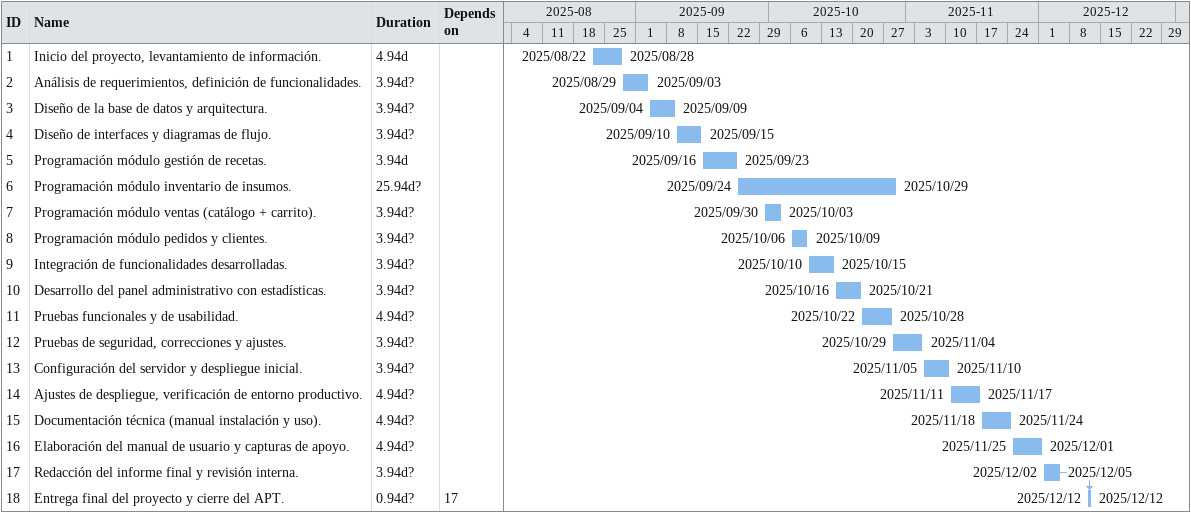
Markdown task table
| ID | Task | Duration | Start | Finish | Predecessors |
|---|---|---|---|---|---|
| 1 | Inicio del proyecto, levantamiento de información. | 4.94d | 2025-08-22 | 2025-08-28 |  |
| 2 | Análisis de requerimientos, definición de funcionalidades. | 3.94d? | 2025-08-29 | 2025-09-03 |  |
| 3 | Diseño de la base de datos y arquitectura. | 3.94d? | 2025-09-04 | 2025-09-09 |  |
| 4 | Diseño de interfaces y diagramas de flujo. | 3.94d? | 2025-09-10 | 2025-09-15 |  |
| 5 | Programación módulo gestión de recetas. | 3.94d | 2025-09-16 | 2025-09-23 |  |
| 6 | Programación módulo inventario de insumos. | 25.94d? | 2025-09-24 | 2025-10-29 |  |
| 7 | Programación módulo ventas (catálogo + carrito). | 3.94d? | 2025-09-30 | 2025-10-03 |  |
| 8 | Programación módulo pedidos y clientes. | 3.94d? | 2025-10-06 | 2025-10-09 |  |
| 9 | Integración de funcionalidades desarrolladas. | 3.94d? | 2025-10-10 | 2025-10-15 |  |
| 10 | Desarrollo del panel administrativo con estadísticas. | 3.94d? | 2025-10-16 | 2025-10-21 |  |
| 11 | Pruebas funcionales y de usabilidad. | 4.94d? | 2025-10-22 | 2025-10-28 |  |
| 12 | Pruebas de seguridad, correcciones y ajustes. | 3.94d? | 2025-10-29 | 2025-11-04 |  |
| 13 | Configuración del servidor y despliegue inicial. | 3.94d? | 2025-11-05 | 2025-11-10 |  |
| 14 | Ajustes de despliegue, verificación de entorno productivo. | 4.94d? | 2025-11-11 | 2025-11-17 |  |
| 15 | Documentación técnica (manual instalación y uso). | 4.94d? | 2025-11-18 | 2025-11-24 |  |
| 16 | Elaboración del manual de usuario y capturas de apoyo. | 4.94d? | 2025-11-25 | 2025-12-01 |  |
| 17 | Redacción del informe final y revisión interna. | 3.94d? | 2025-12-02 | 2025-12-05 |  |
| 18 | Entrega final del proyecto y cierre del APT. | 0.94d? | 2025-12-12 | 2025-12-12 | 17 |
